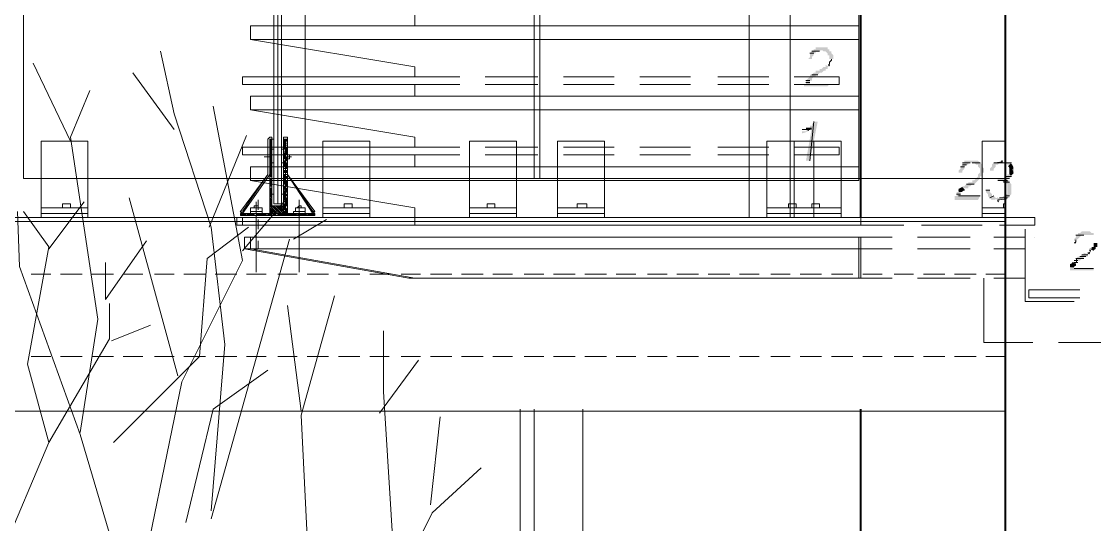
# Model space of a CAD drawing. Header units: millimetres. Extents: x 182 to 575, y -105 to 95.
# Drawn here: x 275.285 to 277.897, y 73.049 to 74.274 of the extents above; entities that cross this region are included whole.
import ezdxf

# ---------------------------------------------------------------- set-up
doc = ezdxf.new("R2010")
doc.units = ezdxf.units.MM
doc.header["$MEASUREMENT"] = 0
doc.layers.add('PDF_Geometry', color=7, linetype='Continuous')
doc.layers.add('PDF_Solid Fills', color=7, linetype='Continuous')

msp = doc.modelspace()

# ---------------------------------------------------------------- hatches: boundary and pattern name
at = {"layer": 'PDF_Solid Fills', "transparency": 33554559}
for points in [[(277.2183, 74.2062), (277.2135, 74.2062), (277.2135, 74.2015), (277.2088, 74.2015), (277.204, 74.1967), (277.204, 74.1872), (277.1993, 74.1824), (277.2088, 74.1824), (277.2088, 74.1872), (277.2135, 74.192), (277.2135, 74.1967), (277.2183, 74.1967), (277.2183, 74.2015), (277.2278, 74.2015), (277.2299, 74.2035), (277.2347, 74.2041), (277.2373, 74.2015), (277.2421, 74.2015), (277.2469, 74.1967), (277.2469, 74.192), (277.2516, 74.192), (277.2516, 74.1824), (277.2612, 74.1824), (277.2612, 74.192), (277.2564, 74.1967), (277.2564, 74.2015), (277.2516, 74.2015), (277.2516, 74.2062), (277.2469, 74.2062), (277.2469, 74.211), (277.2183, 74.211)], [(277.2516, 74.1205), (277.204, 74.1205), (277.204, 74.1301), (277.2088, 74.1301), (277.2088, 74.1348), (277.2135, 74.1396), (277.2183, 74.1396), (277.2183, 74.1443), (277.2231, 74.1443), (277.2278, 74.1491), (277.2326, 74.1491), (277.2373, 74.1539), (277.2421, 74.1539), (277.2421, 74.1586), (277.2469, 74.1586), (277.2469, 74.1634), (277.2516, 74.1634), (277.2421, 74.1681), (277.2421, 74.1634), (277.2373, 74.1634), (277.2326, 74.1586), (277.2278, 74.1586), (277.2278, 74.1539), (277.2183, 74.1539), (277.2183, 74.1491), (277.2135, 74.1491), (277.2088, 74.1443), (277.204, 74.1443), (277.204, 74.1396), (277.1993, 74.1348), (277.1945, 74.1301), (277.1945, 74.1205), (277.1897, 74.1205), (277.1897, 74.1158), (277.2469, 74.1158)], [(277.5754, 73.8681), (277.5897, 73.8681), (277.5897, 73.8729), (277.5945, 73.8729), (277.5993, 73.8777), (277.604, 73.8777), (277.6183, 73.892), (277.6183, 73.8967), (277.6231, 73.8967), (277.6231, 73.9062), (277.6278, 73.9062), (277.6278, 73.9158), (277.6231, 73.9205), (277.6231, 73.9253), (277.6183, 73.9301), (277.6135, 73.9348), (277.5802, 73.9348), (277.5802, 73.9301), (277.5754, 73.9301), (277.5754, 73.9253), (277.5707, 73.9205), (277.5707, 73.9158), (277.5659, 73.911), (277.5659, 73.9062), (277.5754, 73.9062), (277.5754, 73.911), (277.5802, 73.9158), (277.5802, 73.9205), (277.585, 73.9253), (277.5897, 73.9253), (277.5897, 73.9301), (277.604, 73.9301), (277.6088, 73.9253), (277.6135, 73.9253), (277.6135, 73.9205), (277.6183, 73.9158), (277.6183, 73.9062), (277.6135, 73.9015), (277.6135, 73.8967), (277.6088, 73.892), (277.604, 73.8872), (277.5993, 73.8872), (277.5993, 73.8824), (277.5897, 73.8824), (277.5897, 73.8777), (277.585, 73.8777), (277.5802, 73.8729), (277.5754, 73.8729)], [(277.6612, 73.8872), (277.6707, 73.8872), (277.6754, 73.8824), (277.6802, 73.8824), (277.685, 73.8777), (277.685, 73.8539), (277.6802, 73.8539), (277.6802, 73.8491), (277.6754, 73.8491), (277.6707, 73.8443), (277.6564, 73.8443), (277.6516, 73.8491), (277.6469, 73.8491), (277.6469, 73.8539), (277.6421, 73.8586), (277.6421, 73.8634), (277.6326, 73.8634), (277.6326, 73.8586), (277.6373, 73.8539), (277.6373, 73.8491), (277.6421, 73.8443), (277.6469, 73.8396), (277.685, 73.8443), (277.6897, 73.8443), (277.6897, 73.8491), (277.6945, 73.8539), (277.6945, 73.8777), (277.6897, 73.8824), (277.6897, 73.8872), (277.685, 73.8872), (277.685, 73.8912), (277.6897, 73.892), (277.6945, 73.8967), (277.6945, 73.9015), (277.685, 73.9015), (277.685, 73.8967), (277.6802, 73.8967), (277.6754, 73.892), (277.6612, 73.892)], [(277.6897, 73.911), (277.6992, 73.911), (277.6897, 73.9158)], [(277.5564, 73.8491), (277.5564, 73.8396), (277.6135, 73.8396), (277.6183, 73.8491), (277.5707, 73.8491), (277.5707, 73.8586), (277.5612, 73.8586), (277.5612, 73.8491)], [(277.8659, 73.7539), (277.8945, 73.7539), (277.8945, 73.7586), (277.8897, 73.7586), (277.885, 73.7634), (277.8659, 73.7634), (277.8612, 73.7586), (277.8564, 73.7586), (277.8564, 73.7539), (277.8516, 73.7539), (277.8516, 73.7491), (277.8469, 73.7443), (277.8469, 73.7396), (277.8564, 73.7443), (277.8612, 73.7491)], [(277.904, 73.7348), (277.8945, 73.7348), (277.8945, 73.7253), (277.8897, 73.7253), (277.8897, 73.7205), (277.885, 73.7205), (277.8945, 73.7158), (277.8993, 73.7205), (277.8993, 73.7253), (277.904, 73.7253)], [(277.8564, 73.7015), (277.8516, 73.6967), (277.8516, 73.692), (277.8612, 73.692), (277.8659, 73.6967), (277.8707, 73.6967), (277.8707, 73.7015), (277.8802, 73.7015), (277.8802, 73.7062), (277.885, 73.7062), (277.8707, 73.711), (277.8707, 73.7062), (277.8659, 73.7062), (277.8612, 73.7015)], [(277.8516, 73.6872), (277.8421, 73.6872), (277.8421, 73.6824)], [(277.8945, 73.6729), (277.8469, 73.6729), (277.8469, 73.6777), (277.8373, 73.6729), (277.8373, 73.6681), (277.8945, 73.6681)]]:
    msp.add_hatch(color=256, dxfattribs=at).paths.add_polyline_path(points)
h = msp.add_hatch(color=256, dxfattribs=at)
h.paths.add_polyline_path([(277.2131, 74.0253), (277.2088, 74.0253), (277.2088, 74.0205), (277.204, 74.0205), (277.204, 74.0158), (277.2088, 74.0158), (277.1945, 73.9348), (277.204, 73.9348), (277.2231, 74.0301), (277.2135, 74.0301)])
h.paths.add_polyline_path([(277.185, 74.0062), (277.185, 74.0015), (277.1993, 74.0062)])
h = msp.add_hatch(color=256, dxfattribs=at)
h.paths.add_polyline_path([(277.6945, 73.9253), (277.6945, 73.9301), (277.6802, 73.9301), (277.685, 73.9253)])
h.paths.add_polyline_path([(277.6469, 73.9253), (277.6469, 73.9205), (277.6421, 73.9158), (277.6421, 73.911), (277.6516, 73.911), (277.6516, 73.9158), (277.6564, 73.9205), (277.6564, 73.9253), (277.6612, 73.9253), (277.6659, 73.9301), (277.6516, 73.9301)])

# ---------------------------------------------------------------- linework, layer by layer
at = {"layer": 'PDF_Geometry', "lineweight": 40}
for points in [[(277.6802, 66.6586), (277.6802, 83.5396), (277.9326, 83.5396), (277.9326, 66.6586)], [(277.3278, 73.7967), (277.3278, 76.5777)], [(275.8231, 73.8062), (275.8183, 73.811)], [(277.3278, 69.8967), (277.3278, 73.3301)]]:
    msp.add_lwpolyline(points, dxfattribs=at)
at = {"layer": 'PDF_Geometry', "lineweight": 0}
for points in [[(277.0564, 74.9491), (277.1564, 74.9491), (277.1564, 73.7967), (277.0564, 73.7967)], [(275.8421, 74.2634), (277.3231, 74.2634), (277.3231, 74.2301), (275.8421, 74.2301)], [(275.8421, 74.092), (277.3231, 74.092), (277.3231, 74.0586), (275.8421, 74.0586)], [(275.8945, 73.9634), (275.8945, 73.9301)], [(275.8992, 73.9634), (275.8992, 73.9301)], [(275.9231, 73.9634), (275.9231, 73.9301)], [(275.8421, 73.9205), (277.3231, 73.9205), (277.3231, 73.8872), (275.8421, 73.8872)], [(275.8945, 73.8872), (275.8945, 73.8539)], [(275.8992, 73.8872), (275.8992, 73.8539)], [(275.9231, 73.8872), (275.9231, 73.8539)], [(277.1516, 73.8301), (277.1707, 73.8301), (277.1707, 73.8205), (277.1516, 73.8205)], [(275.8278, 73.7205), (275.8278, 73.7491), (277.3278, 73.7491), (277.3278, 73.7205)], [(277.3278, 73.7205), (277.3278, 73.6491), (276.2278, 73.6491), (275.8278, 73.7205)]]:
    msp.add_lwpolyline(points, close=True, dxfattribs=at)
at = {"layer": 'PDF_Geometry', "lineweight": 13}
for points in [[(275.8992, 73.8301), (275.9088, 73.8301), (275.9088, 74.9253), (275.8992, 74.9253)], [(275.8992, 73.8301), (275.9088, 73.8301), (275.9088, 74.9253), (275.8992, 74.9253)], [(275.9183, 73.8301), (275.9088, 73.8301), (275.9088, 74.9253), (275.9183, 74.9253)], [(275.9183, 73.8301), (275.9088, 73.8301), (275.9088, 74.9253), (275.9183, 74.9253)], [(275.2897, 74.8729), (276.5326, 74.8729), (276.5326, 73.892), (275.2897, 73.892)], [(275.9754, 74.8729), (277.3231, 74.8729), (277.3231, 73.892), (275.9754, 73.892)], [(276.5469, 74.8729), (277.6802, 74.8729), (277.6802, 73.892), (276.5469, 73.892)], [(277.2135, 74.0301), (277.204, 73.9348), (277.2135, 74.0301)], [(275.885, 73.9015), (275.885, 73.9872), (275.885, 73.9015), (275.8231, 73.811)], [(275.885, 73.9015), (275.885, 73.9872), (275.885, 73.9015), (275.8231, 73.811)], [(275.8897, 73.9872), (275.8945, 73.9872), (275.8945, 73.8062), (275.9231, 73.8062), (275.9231, 73.9872), (275.9326, 73.9872), (275.9326, 73.8015), (275.8897, 73.8015)], [(275.8897, 73.9872), (275.8945, 73.9872), (275.8945, 73.9729), (275.8945, 73.9872)], [(275.9945, 73.8062), (275.9326, 73.9015), (275.9326, 73.9872), (275.9231, 73.9872), (275.9231, 73.9681), (275.9231, 73.9872), (275.9231, 73.992), (275.9326, 73.992), (275.9326, 73.9872), (275.9326, 73.9015), (275.9993, 73.811)], [(275.9326, 73.9015), (275.9326, 73.9872), (275.9231, 73.9872), (275.9231, 73.9729), (275.9231, 73.9872), (275.9326, 73.9872), (275.9326, 73.9015), (275.9945, 73.811)], [(277.6183, 73.9301), (277.5993, 73.9301), (277.6183, 73.9301)], [(277.6516, 73.9301), (277.6707, 73.9301), (277.6516, 73.9301)], [(277.6707, 73.8872), (277.6897, 73.8824), (277.6707, 73.8872)], [(277.6421, 73.8634), (277.6326, 73.8634), (277.6421, 73.8634)], [(277.6516, 73.8491), (277.6421, 73.8443), (277.6516, 73.8491)], [(275.385, 73.8301), (275.404, 73.8301), (275.404, 73.8205), (275.385, 73.8205)], [(275.8707, 73.8205), (275.8707, 73.811), (275.8421, 73.811), (275.8421, 73.8205)], [(275.9754, 73.8205), (275.9754, 73.811), (275.9516, 73.811), (275.9516, 73.8205)], [(276.0707, 73.8301), (276.0897, 73.8301), (276.0897, 73.8205), (276.0707, 73.8205)], [(276.4373, 73.8301), (276.4183, 73.8301), (276.4183, 73.8205), (276.4373, 73.8205)], [(276.6373, 73.8301), (276.6612, 73.8301), (276.6612, 73.8205), (276.6373, 73.8205)], [(277.2278, 73.8301), (277.2088, 73.8301), (277.2088, 73.8205), (277.2278, 73.8205)], [(275.8707, 73.811), (275.8707, 73.8062), (275.8421, 73.8062), (275.8421, 73.811)], [(275.9754, 73.811), (275.9754, 73.8062), (275.9469, 73.8062), (275.9469, 73.811)], [(277.404, 73.7205), (277.3278, 73.7205), (277.3278, 73.6491), (277.404, 73.6491), (277.3278, 73.6491), (277.3278, 73.7491), (277.404, 73.7491), (277.3231, 73.7491), (277.3231, 73.7205)], [(277.5945, 73.6491), (277.4659, 73.6491)]]:
    msp.add_lwpolyline(points, close=True, dxfattribs=at)
at = {"layer": 'PDF_Geometry', "lineweight": 0}
for points in [[(276.2421, 74.292), (276.2421, 74.2634)], [(276.2421, 74.1396), (276.2421, 74.1634), (275.8421, 74.2301), (275.8421, 74.2634), (277.2231, 74.2634)], [(276.2421, 74.1205), (276.2421, 74.092)], [(276.2421, 73.9681), (276.2421, 73.992), (275.8421, 74.0586), (275.8421, 74.092), (277.2231, 74.092)], [(277.2135, 73.7967), (277.2135, 73.9824), (277.0993, 73.9824), (277.0993, 73.7967)], [(275.9183, 73.9301), (275.9183, 73.9634)], [(275.9231, 73.9301), (275.9231, 73.9634)], [(276.2421, 73.9205), (276.2421, 73.9491)], [(276.2421, 73.7967), (276.2421, 73.8205), (275.8421, 73.8872), (275.8421, 73.9205), (277.2231, 73.9205)], [(275.9183, 73.8539), (275.9183, 73.8872)], [(275.9231, 73.8539), (275.9231, 73.8872)], [(277.2135, 73.8205), (277.0993, 73.8205)], [(275.9993, 73.7967), (275.8183, 73.7967)], [(277.2135, 73.8062), (277.0993, 73.8062)], [(276.4992, 72.4824), (276.4992, 73.3301)], [(276.5326, 72.4824), (276.5326, 73.3301)], [(276.6516, 72.4824), (276.6516, 73.3301)]]:
    msp.add_lwpolyline(points, dxfattribs=at)
at = {"layer": 'PDF_Geometry', "lineweight": 13}
for points in [[(275.6231, 74.2015), (275.6564, 74.0491), (275.7469, 73.7729), (275.7802, 73.4872), (275.7469, 73.0824)], [(277.204, 74.1967), (277.2135, 74.1967), (277.204, 74.1967)], [(277.2135, 74.1967), (277.204, 74.1967), (277.2135, 74.1967)], [(277.2088, 74.2015), (277.2183, 74.2015), (277.2088, 74.2015)], [(277.2278, 74.2015), (277.2135, 74.2015), (277.2278, 74.2015)], [(277.2564, 74.1824), (277.2564, 74.1801), (277.254, 74.1777), (277.2516, 74.1753), (277.2516, 74.1705), (277.2493, 74.1681), (277.2516, 74.1658)], [(275.404, 73.9824), (275.3135, 74.1729)], [(275.6564, 74.011), (275.5564, 74.1491)], [(276.3516, 74.1396), (276.2421, 74.1396)], [(276.5421, 74.1396), (276.4135, 74.1396)], [(276.7278, 74.1396), (276.604, 74.1396)], [(276.9135, 74.1396), (276.7897, 74.1396)], [(277.104, 74.1396), (276.9802, 74.1396)], [(277.1659, 74.1205), (277.2754, 74.1205), (277.2754, 74.1396), (277.1659, 74.1396)], [(277.1945, 74.1301), (277.204, 74.1301), (277.1945, 74.1301)], [(277.2088, 74.1443), (277.2231, 74.1443), (277.2088, 74.1443)], [(277.2231, 74.1443), (277.2088, 74.1443), (277.2231, 74.1443)], [(275.4516, 74.1062), (275.404, 73.992), (275.4707, 73.5491), (275.4278, 73.2729)], [(276.2421, 74.1205), (276.3516, 74.1205)], [(276.4135, 74.1205), (276.5421, 74.1205)], [(276.604, 74.1205), (276.7278, 74.1205)], [(276.7897, 74.1205), (276.9135, 74.1205)], [(276.9802, 74.1205), (277.104, 74.1205)], [(277.204, 74.1253), (277.1945, 74.1253), (277.204, 74.1253)], [(277.2516, 74.1205), (277.204, 74.1205), (277.2516, 74.1205)], [(275.5612, 72.8396), (275.6754, 73.3967), (275.8231, 73.692), (275.7516, 74.0682)], [(275.7421, 73.7729), (275.8326, 73.9967)], [(276.5469, 74.0015), (276.5469, 73.992)], [(277.204, 74.011), (277.185, 74.011), (277.204, 74.011)], [(277.2016, 74.0086), (277.1945, 74.011), (277.1897, 74.011)], [(275.4469, 73.7967), (275.4469, 73.9824), (275.3326, 73.9824), (275.3326, 73.7967)], [(275.8945, 73.992), (275.8897, 73.992)], [(275.8897, 73.9872), (275.8945, 73.9872), (275.8945, 73.9729), (275.8945, 73.9872)], [(275.8897, 73.9872), (275.8897, 73.9872)], [(275.9231, 73.992), (275.9326, 73.992)], [(275.9326, 73.9872), (275.9326, 73.9015), (275.9993, 73.811), (275.9945, 73.811), (275.9326, 73.9015), (275.9326, 73.9872), (275.9231, 73.9872), (275.9231, 73.9729), (275.9231, 73.9872)], [(276.1326, 73.7967), (276.1326, 73.9824), (276.0183, 73.9824), (276.0183, 73.7967)], [(276.3754, 73.7967), (276.3754, 73.9824), (276.4897, 73.9824), (276.4897, 73.7967)], [(276.704, 73.7967), (276.704, 73.9824), (276.5897, 73.9824), (276.5897, 73.7967)], [(277.1659, 73.7967), (277.1659, 73.9824), (277.2802, 73.9824), (277.2802, 73.7967)], [(277.6802, 73.9824), (277.6231, 73.9824), (277.6231, 73.7967), (277.4993, 73.7967)], [(276.3516, 73.9681), (276.2421, 73.9681)], [(276.2421, 73.9491), (276.3516, 73.9491)], [(276.5421, 73.9681), (276.4135, 73.9681)], [(276.4135, 73.9491), (276.5421, 73.9491)], [(276.7278, 73.9681), (276.604, 73.9681)], [(276.604, 73.9491), (276.7278, 73.9491)], [(276.9135, 73.9681), (276.7897, 73.9681)], [(276.7897, 73.9491), (276.9135, 73.9491)], [(277.104, 73.9681), (276.9802, 73.9681)], [(276.9802, 73.9491), (277.104, 73.9491)], [(277.1659, 73.9491), (277.2754, 73.9491), (277.2754, 73.9681), (277.1659, 73.9681)], [(277.5707, 73.9205), (277.5802, 73.9205), (277.5707, 73.9205)], [(277.5802, 73.9205), (277.5707, 73.9205), (277.5802, 73.9205)], [(277.5945, 73.9301), (277.5754, 73.9301), (277.5945, 73.9301)], [(277.5754, 73.9301), (277.5945, 73.9301), (277.5754, 73.9301)], [(277.5754, 73.9253), (277.585, 73.9253), (277.5754, 73.9253)], [(277.585, 73.9253), (277.5754, 73.9253), (277.585, 73.9253)], [(277.6516, 73.9301), (277.6707, 73.9301), (277.6516, 73.9301)], [(277.6897, 73.9301), (277.6516, 73.9301), (277.6897, 73.9301)], [(277.6731, 73.9348), (277.6707, 73.9348), (277.6707, 73.9348), (277.6707, 73.9348), (277.6731, 73.9324), (277.654, 73.9301)], [(277.6802, 73.9301), (277.6945, 73.9301), (277.6802, 73.9301)], [(275.8231, 73.8062), (275.8897, 73.8062), (275.8897, 73.9015)], [(277.6659, 73.892), (277.6659, 73.892), (277.6659, 73.892)], [(277.6897, 73.892), (277.6754, 73.892), (277.6897, 73.892)], [(277.6802, 73.8967), (277.6945, 73.8967), (277.6802, 73.8967)], [(277.585, 73.8777), (277.5993, 73.8777), (277.585, 73.8777)], [(277.5993, 73.8777), (277.585, 73.8777), (277.5993, 73.8777)], [(277.5897, 73.8777), (277.604, 73.8777), (277.5897, 73.8777)], [(277.685, 73.8872), (277.6612, 73.8872), (277.685, 73.8872)], [(277.6897, 73.8824), (277.6754, 73.8824), (277.6897, 73.8824)], [(277.6754, 73.8824), (277.6897, 73.8824), (277.6754, 73.8824)], [(275.6659, 73.411), (275.5469, 73.8443)], [(275.8231, 73.7158), (275.9326, 73.8443)], [(275.8612, 73.8396), (275.8612, 73.8158)], [(275.9612, 73.8396), (275.9612, 73.8158)], [(277.5612, 73.8539), (277.5707, 73.8539), (277.5612, 73.8539)], [(277.5707, 73.8539), (277.5612, 73.8539), (277.5707, 73.8539)], [(277.5802, 73.8634), (277.5659, 73.8634), (277.5802, 73.8634)], [(277.5659, 73.8634), (277.5802, 73.8634), (277.5659, 73.8634)], [(277.6183, 73.8491), (277.5659, 73.8491), (277.6183, 73.8491)], [(277.6612, 73.8443), (277.6612, 73.8443), (277.6612, 73.8443)], [(277.6635, 73.8348), (277.6612, 73.8372), (277.6612, 73.8396), (277.6659, 73.8396), (277.6826, 73.842)], [(277.685, 73.8443), (277.6659, 73.8443), (277.685, 73.8443)], [(277.6802, 73.8491), (277.6897, 73.8491), (277.6802, 73.8491)], [(277.6897, 73.8491), (277.6802, 73.8491), (277.6897, 73.8491)], [(275.4469, 73.8205), (275.3326, 73.8205)], [(275.3516, 73.7205), (275.4373, 73.8348)], [(275.8612, 73.8253), (275.8612, 73.8205), (275.8612, 73.8253), (275.8516, 73.8253), (275.8516, 73.8205), (275.8516, 73.8253)], [(275.8564, 73.6634), (275.8564, 73.8348)], [(275.9564, 73.8205), (275.9612, 73.8253)], [(275.9612, 73.6634), (275.9612, 73.8348)], [(275.9659, 73.8253), (275.9659, 73.8205), (275.9659, 73.8253), (275.9612, 73.8253), (275.9612, 73.8205)], [(276.1326, 73.8205), (276.0183, 73.8205)], [(276.3754, 73.8205), (276.4897, 73.8205)], [(276.704, 73.8205), (276.5897, 73.8205)], [(277.1659, 73.8205), (277.2802, 73.8205)], [(277.6802, 73.8301), (277.6754, 73.8301), (277.6754, 73.8205), (277.6802, 73.8205), (277.6231, 73.8205)], [(277.6802, 73.7967), (272.985, 73.7967)], [(275.2754, 73.811), (275.2802, 73.6777), (275.4278, 73.2681), (275.5564, 72.8348), (275.5231, 72.5634)], [(275.2897, 73.811), (275.3516, 73.7253), (275.2993, 73.4396), (275.3516, 73.2491)], [(275.4469, 73.8062), (275.3326, 73.8062)], [(275.8612, 73.8062), (275.8612, 73.8062)], [(275.8612, 73.792), (275.8612, 73.7681)], [(275.9469, 73.7443), (276.0278, 73.792)], [(275.9612, 73.8062), (275.9612, 73.8062)], [(275.9612, 73.792), (275.9612, 73.7681)], [(276.1326, 73.8062), (276.0183, 73.8062)], [(276.3088, 73.7967), (276.2421, 73.7967), (276.2421, 73.7777), (276.3088, 73.7777)], [(276.4992, 73.7967), (276.3707, 73.7967)], [(276.3754, 73.8062), (276.4897, 73.8062)], [(276.685, 73.7967), (276.5612, 73.7967)], [(276.704, 73.8062), (276.5897, 73.8062)], [(276.8707, 73.7967), (276.7469, 73.7967)], [(277.0612, 73.7967), (276.9326, 73.7967)], [(277.2469, 73.7967), (277.1231, 73.7967)], [(277.1659, 73.8062), (277.2802, 73.8062)], [(277.4326, 73.7967), (277.3088, 73.7967)], [(277.4135, 73.7777), (277.3278, 73.7777), (277.3278, 73.7967), (277.4135, 73.7967)], [(277.4754, 73.7967), (277.604, 73.7967)], [(277.6802, 73.8062), (277.6231, 73.8062)], [(277.6659, 73.7967), (277.7516, 73.7967), (277.7516, 73.7777), (277.6659, 73.7777)], [(277.685, 73.7777), (277.7516, 73.7777), (277.7516, 73.7967), (277.685, 73.7967)], [(275.5088, 73.2491), (275.7183, 73.4586), (275.7373, 73.6967), (275.8373, 73.7729)], [(276.3707, 73.7777), (276.4992, 73.7777)], [(276.5612, 73.7777), (276.685, 73.7777)], [(276.7469, 73.7777), (276.8707, 73.7777)], [(276.9326, 73.7777), (277.0612, 73.7777)], [(277.1231, 73.7777), (277.2469, 73.7777)], [(277.3088, 73.7777), (277.4326, 73.7777)], [(277.604, 73.7777), (277.4754, 73.7777)], [(277.4993, 73.7777), (277.6231, 73.7777)], [(277.8469, 73.592), (277.7278, 73.592), (277.7278, 73.7681)], [(275.5897, 73.7396), (275.4897, 73.5967), (275.4897, 73.6872)], [(275.9373, 73.7443), (275.7469, 73.0634)], [(275.8612, 73.7539), (275.8612, 73.7539)], [(275.8612, 73.7396), (275.8612, 73.7205)], [(275.9612, 73.7539), (275.9612, 73.7539)], [(275.9612, 73.7396), (275.9612, 73.7205)], [(277.404, 73.7491), (277.3231, 73.7491), (277.3231, 73.6491), (277.404, 73.6491)], [(277.4659, 73.7491), (277.5897, 73.7491), (277.4659, 73.7491), (277.5945, 73.7491)], [(277.6516, 73.6491), (277.7278, 73.6491), (277.7278, 73.7491), (277.6516, 73.7491), (277.7278, 73.7491), (277.7278, 73.7205), (277.6516, 73.7205)], [(277.6564, 73.7491), (277.7278, 73.7491), (277.7278, 73.6491), (277.6564, 73.6491), (277.7278, 73.6491), (277.7278, 73.7205), (277.6564, 73.7205)], [(277.7516, 73.7491), (277.7516, 73.7491)], [(277.8516, 73.7348), (277.8469, 73.7348), (277.8516, 73.7348)], [(277.8516, 73.742), (277.8516, 73.7372), (277.8493, 73.7348)], [(277.8659, 73.7539), (277.8516, 73.7539), (277.8659, 73.7539)], [(277.8564, 73.7539), (277.8707, 73.7539), (277.8564, 73.7539)], [(277.8659, 73.7539), (277.8635, 73.7539), (277.8588, 73.7539)], [(277.5945, 73.7205), (277.4659, 73.7205), (277.5897, 73.7205)], [(277.885, 73.7181), (277.8873, 73.7158), (277.885, 73.711), (277.8802, 73.711), (277.885, 73.7086)], [(277.8469, 73.692), (277.8564, 73.692), (277.8469, 73.692)], [(277.8564, 73.6872), (277.8469, 73.6872), (277.8564, 73.6872)], [(277.8516, 73.6967), (277.8707, 73.6967), (277.8516, 73.6967)], [(277.8754, 73.7015), (277.8612, 73.7015), (277.8754, 73.7015)], [(277.8612, 73.7015), (277.8754, 73.7015), (277.8612, 73.7015)], [(277.8659, 73.7062), (277.8802, 73.7062), (277.8659, 73.7062)], [(275.3564, 73.6586), (275.3088, 73.6586)], [(275.4326, 73.6586), (275.3802, 73.6586)], [(275.5088, 73.6586), (275.4564, 73.6586)], [(275.5802, 73.6586), (275.5326, 73.6586)], [(275.6564, 73.6586), (275.6088, 73.6586)], [(275.7326, 73.6586), (275.6802, 73.6586)], [(275.8088, 73.6586), (275.7564, 73.6586)], [(275.8802, 73.6586), (275.8326, 73.6586)], [(275.9564, 73.6586), (275.9088, 73.6586)], [(276.0326, 73.6586), (275.9802, 73.6586)], [(276.1088, 73.6586), (276.0564, 73.6586)], [(276.1802, 73.6586), (276.1326, 73.6586)], [(276.2564, 73.6586), (276.2088, 73.6586)], [(276.3326, 73.6586), (276.2802, 73.6586)], [(276.4088, 73.6586), (276.3564, 73.6586)], [(276.4802, 73.6586), (276.4326, 73.6586)], [(276.5564, 73.6586), (276.5088, 73.6586)], [(276.6326, 73.6586), (276.5802, 73.6586)], [(276.7088, 73.6586), (276.6564, 73.6586)], [(276.7802, 73.6586), (276.7326, 73.6586)], [(276.8564, 73.6586), (276.8088, 73.6586)], [(276.9326, 73.6586), (276.8802, 73.6586)], [(277.0088, 73.6586), (276.9564, 73.6586)], [(277.0802, 73.6586), (277.0326, 73.6586)], [(277.1564, 73.6586), (277.1088, 73.6586)], [(277.2326, 73.6586), (277.1802, 73.6586)], [(277.3088, 73.6586), (277.2564, 73.6586)], [(277.3802, 73.6586), (277.3326, 73.6586)], [(277.4564, 73.6586), (277.4088, 73.6586)], [(277.5326, 73.6586), (277.4802, 73.6586)], [(277.6088, 73.6586), (277.5564, 73.6586)], [(277.6802, 73.6586), (277.6326, 73.6586)], [(277.8945, 73.6729), (277.8469, 73.6729), (277.8945, 73.6729)], [(277.4659, 73.6491), (277.5897, 73.6491)], [(277.6278, 73.6491), (277.6278, 73.492), (277.7469, 73.492)], [(276.0469, 73.6062), (275.9659, 73.3158), (275.985, 72.9205), (276.0945, 72.4586)], [(277.8612, 73.6015), (277.7373, 73.6015), (277.7373, 73.6205), (277.8612, 73.6205)], [(275.4993, 73.5872), (275.4993, 73.5015), (275.3516, 73.2491), (275.2373, 72.9777), (275.2802, 72.792)], [(275.9659, 73.3253), (275.9326, 73.5824)], [(275.504, 73.4967), (275.5993, 73.5348)], [(276.1659, 73.5205), (276.1659, 73.3729), (276.1945, 72.9158)], [(277.8088, 73.492), (277.9278, 73.492), (277.9278, 73.3158), (278.0469, 73.3158)], [(275.3564, 73.4586), (275.3088, 73.4586)], [(275.4326, 73.4586), (275.3802, 73.4586)], [(275.5088, 73.4586), (275.4564, 73.4586)], [(275.5802, 73.4586), (275.5326, 73.4586)], [(275.6564, 73.4586), (275.6088, 73.4586)], [(275.7326, 73.4586), (275.6802, 73.4586)], [(275.8088, 73.4586), (275.7564, 73.4586)], [(275.8802, 73.4586), (275.8326, 73.4586)], [(275.9564, 73.4586), (275.9088, 73.4586)], [(276.0326, 73.4586), (275.9802, 73.4586)], [(276.1088, 73.4586), (276.0564, 73.4586)], [(276.1802, 73.4586), (276.1326, 73.4586)], [(276.2516, 73.4491), (276.1564, 73.3205)], [(276.2564, 73.4586), (276.2088, 73.4586)], [(276.3326, 73.4586), (276.2802, 73.4586)], [(276.4088, 73.4586), (276.3564, 73.4586)], [(276.4802, 73.4586), (276.4326, 73.4586)], [(276.5564, 73.4586), (276.5088, 73.4586)], [(276.6326, 73.4586), (276.5802, 73.4586)], [(276.7088, 73.4586), (276.6564, 73.4586)], [(276.7802, 73.4586), (276.7326, 73.4586)], [(276.8564, 73.4586), (276.8088, 73.4586)], [(276.9326, 73.4586), (276.8802, 73.4586)], [(277.0088, 73.4586), (276.9564, 73.4586)], [(277.0802, 73.4586), (277.0326, 73.4586)], [(277.1564, 73.4586), (277.1088, 73.4586)], [(277.2326, 73.4586), (277.1802, 73.4586)], [(277.3088, 73.4586), (277.2564, 73.4586)], [(277.3802, 73.4586), (277.3326, 73.4586)], [(277.4564, 73.4586), (277.4088, 73.4586)], [(277.5326, 73.4586), (277.4802, 73.4586)], [(277.6088, 73.4586), (277.5564, 73.4586)], [(277.6802, 73.4586), (277.6326, 73.4586)], [(275.685, 73.0539), (275.7516, 73.3301), (275.885, 73.4253)], [(276.304, 73.311), (276.2802, 73.0967)], [(276.0992, 72.4777), (276.1993, 72.9062), (276.285, 73.0777), (276.404, 73.1872)]]:
    msp.add_lwpolyline(points, dxfattribs=at)
at = {"layer": 'PDF_Geometry', "lineweight": 20}
for points in [[(276.2421, 74.1396), (275.8231, 74.1396), (275.8231, 74.1205), (276.2421, 74.1205)], [(275.885, 73.9872), (275.885, 73.9015), (275.8183, 73.811), (275.8231, 73.8062), (275.8897, 73.9015), (275.8897, 73.9872), (275.8945, 73.9872), (275.8945, 73.9681), (275.8992, 73.9681), (275.8992, 73.9872)], [(275.8945, 73.992), (275.8897, 73.992)], [(275.8897, 73.9872), (275.8897, 73.9872)], [(275.8945, 73.9872), (275.8945, 73.9872)], [(275.9231, 73.992), (275.9326, 73.992)], [(275.9326, 73.9872), (275.9326, 73.9015), (275.9993, 73.811), (275.9945, 73.8062), (275.9326, 73.9015), (275.9945, 73.8062), (275.9326, 73.8062), (275.9326, 73.9015), (275.9326, 73.9872), (275.9231, 73.9872), (275.9231, 73.9681), (275.9231, 73.9872)], [(276.2421, 73.9681), (275.8231, 73.9681), (275.8231, 73.9491), (276.2421, 73.9491)], [(275.8945, 73.9443), (275.8754, 73.9443)], [(275.9231, 73.9443), (275.9421, 73.9443)], [(275.9326, 73.9443), (275.9326, 73.9491), (275.9326, 73.9443)], [(275.9326, 73.9443), (275.9326, 73.9396), (275.9326, 73.9443)], [(275.9183, 73.8062), (275.8992, 73.8253), (275.9183, 73.8062), (275.8945, 73.8253), (275.9135, 73.8062), (275.8945, 73.8253), (275.9135, 73.8062)], [(275.9088, 73.8062), (275.8945, 73.8205), (275.9088, 73.8062)], [(275.8945, 73.8205), (275.904, 73.8062), (275.8945, 73.8158), (275.904, 73.8062)], [(275.9231, 73.811), (275.904, 73.8253), (275.9231, 73.8062), (275.904, 73.8253)], [(275.9231, 73.8205), (275.9135, 73.8253), (275.9231, 73.8158), (275.9088, 73.8253), (275.9231, 73.811), (275.9088, 73.8253)], [(275.9231, 73.8253), (275.9183, 73.8253), (275.9231, 73.8205), (275.9183, 73.8253)], [(277.6802, 73.7872), (272.985, 73.7872)], [(275.8992, 73.8062), (275.8945, 73.811), (275.8992, 73.8062), (275.8945, 73.811)], [(275.8945, 73.8062), (275.8945, 73.8062)], [(277.6802, 73.3253), (272.985, 73.3253)]]:
    msp.add_lwpolyline(points, dxfattribs=at)
at = {"layer": 'PDF_Geometry', "lineweight": 13}
for points in [[(277.2016, 74.0158, 0.0143, 0.0143, 0), (277.2016, 74.011, 0, 0, 0), (277.1969, 74.011, 0, 0, 0)], [(277.854, 73.692, 0.00952, 0.00952, 0), (277.8516, 73.692, 0, 0, 0), (277.8516, 73.6872, 0, 0, 0), (277.8469, 73.6872, 0, 0, 0)]]:
    msp.add_lwpolyline(points, format="xyseb", dxfattribs=at)
at = {"layer": 'PDF_Geometry', "lineweight": 20}
for points in [[(275.8231, 73.8062), (275.8897, 73.9015), (275.8897, 73.9872), (275.8945, 73.9872), (275.8945, 73.9681), (275.8992, 73.9681), (275.8992, 73.9872), (275.8945, 73.9872), (275.8945, 73.992), (275.8897, 73.992), (275.885, 73.9872), (275.885, 73.9015), (275.8183, 73.811)], [(275.885, 73.9443), (275.885, 73.9491), (275.885, 73.9443), (275.885, 73.9491), (275.885, 73.9443), (275.885, 73.9396), (275.885, 73.9443), (275.885, 73.9396)], [(275.8992, 73.9634), (275.8945, 73.9634), (275.8945, 73.9301), (275.8992, 73.9301)], [(275.9231, 73.9634), (275.9183, 73.9634), (275.9183, 73.9301), (275.9231, 73.9301)], [(275.9373, 73.9443), (275.9373, 73.9491), (275.9326, 73.9491), (275.9326, 73.9443)], [(275.9373, 73.9443), (275.9373, 73.9396), (275.9326, 73.9396), (275.9326, 73.9443)], [(275.8897, 73.9015), (275.8897, 73.8062), (275.8231, 73.8062)], [(275.8992, 73.8872), (275.8945, 73.8872), (275.8945, 73.8539), (275.8992, 73.8539)], [(275.9231, 73.8872), (275.9183, 73.8872), (275.9183, 73.8539), (275.9231, 73.8539)], [(275.9231, 73.8253), (275.8945, 73.8253), (275.8945, 73.8062), (275.9231, 73.8062)], [(275.8088, 73.7777), (277.3278, 73.7777), (277.3278, 73.7967), (275.8088, 73.7967)], [(275.9993, 73.8062), (275.9993, 73.8015), (275.8183, 73.8015), (275.8183, 73.8062)], [(275.8231, 73.7777), (276.2421, 73.7777), (276.2421, 73.7967), (275.8231, 73.7967)], [(275.8421, 73.7205), (275.8421, 73.7491), (277.3231, 73.7491), (277.3231, 73.7205)], [(277.3231, 73.7205), (277.3231, 73.6491), (276.2421, 73.6491), (275.8421, 73.7205)]]:
    msp.add_lwpolyline(points, close=True, dxfattribs=at)
at = {"layer": 'PDF_Geometry', "color": 8, "lineweight": 13, "true_color": 0x808080}
for points in [[(275.8897, 73.9872), (275.8945, 73.9824), (275.8945, 73.9872)], [(275.8897, 73.9681), (275.8945, 73.9634), (275.8945, 73.9681), (275.8897, 73.9729)], [(275.9326, 73.9777), (275.9278, 73.9777), (275.9278, 73.9824), (275.9231, 73.9824), (275.9278, 73.9777)], [(275.9231, 73.9777), (275.9278, 73.9777), (275.9278, 73.9729), (275.9326, 73.9729), (275.9278, 73.9729)], [(275.8897, 73.9586), (275.8897, 73.9539), (275.8945, 73.9539)], [(275.8897, 73.9539), (275.8897, 73.9491), (275.8945, 73.9491)], [(275.9231, 73.9586), (275.9278, 73.9586), (275.9278, 73.9539), (275.9326, 73.9539), (275.9278, 73.9586)], [(275.9231, 73.9539), (275.9278, 73.9539), (275.9278, 73.9491), (275.9326, 73.9491), (275.9278, 73.9539)], [(275.8897, 73.9253), (275.8945, 73.9253), (275.8897, 73.9301)], [(275.9231, 73.9253), (275.9278, 73.9205), (275.9278, 73.9253)], [(275.9231, 73.9205), (275.9278, 73.9205), (275.9278, 73.9158), (275.9326, 73.9158), (275.9278, 73.9205)], [(275.8897, 73.892), (275.8897, 73.8872), (275.8945, 73.8872)], [(275.9231, 73.892), (275.9278, 73.8872), (275.9326, 73.8872), (275.9278, 73.8872), (275.9278, 73.892)], [(275.9278, 73.911), (275.9278, 73.9062), (275.9326, 73.9062)], [(275.9278, 73.8872), (275.9278, 73.8824), (275.9326, 73.8824)], [(275.9231, 73.8586), (275.9278, 73.8539), (275.9326, 73.8539), (275.9278, 73.8539), (275.9278, 73.8586)], [(275.8897, 73.8348), (275.8897, 73.8301), (275.8945, 73.8301)], [(275.8897, 73.8301), (275.8897, 73.8253), (275.8945, 73.8253)], [(275.9231, 73.8348), (275.9278, 73.8348), (275.9278, 73.8301), (275.9326, 73.8301), (275.9278, 73.8348)], [(275.9231, 73.8301), (275.9278, 73.8301), (275.9278, 73.8253), (275.9326, 73.8253), (275.9278, 73.8301)], [(275.8326, 73.8062), (275.8373, 73.8015), (275.8373, 73.8062)], [(275.8421, 73.8062), (275.8469, 73.8015), (275.8421, 73.8015)], [(275.8469, 73.8062), (275.8516, 73.8015), (275.8516, 73.8062)], [(275.8564, 73.8062), (275.8612, 73.8015), (275.8612, 73.8062)], [(275.8659, 73.8062), (275.8707, 73.8015), (275.8707, 73.8062)], [(275.8897, 73.8062), (275.8945, 73.8015), (275.8945, 73.8062)], [(275.8992, 73.8062), (275.8992, 73.8015), (275.8992, 73.8062), (275.8945, 73.8062)], [(275.8992, 73.8062), (275.904, 73.8015), (275.904, 73.8062)], [(275.8992, 73.8062), (275.904, 73.8015), (275.904, 73.8062)], [(275.904, 73.8062), (275.9088, 73.8062)], [(275.904, 73.8015), (275.9088, 73.8015)], [(275.9088, 73.8062), (275.9135, 73.8062), (275.9135, 73.8015)], [(275.9183, 73.8062), (275.9231, 73.8062), (275.9231, 73.8015)], [(275.9326, 73.8062), (275.9373, 73.8015), (275.9373, 73.8062)], [(275.9373, 73.8062), (275.9421, 73.8015), (275.9421, 73.8062)], [(275.9564, 73.8062), (275.9612, 73.8015), (275.9612, 73.8062)], [(275.9659, 73.8062), (275.9707, 73.8015), (275.9659, 73.8015)], [(275.9707, 73.8062), (275.9754, 73.8015), (275.9754, 73.8062)], [(275.9802, 73.8062), (275.985, 73.8015), (275.985, 73.8062)], [(275.9897, 73.8062), (275.9945, 73.8015), (275.9945, 73.8062)]]:
    msp.add_lwpolyline(points, close=True, dxfattribs=at)
for points in [[(275.8897, 73.9872), (275.8897, 73.9872)], [(275.8945, 73.9729), (275.8897, 73.9729), (275.8897, 73.9777), (275.8945, 73.9729), (275.8945, 73.9777), (275.8897, 73.9777), (275.8897, 73.9824), (275.8945, 73.9777), (275.8945, 73.9824), (275.8897, 73.9824), (275.8897, 73.9872)], [(275.8897, 73.9824), (275.8897, 73.9824)], [(275.8897, 73.9777), (275.8897, 73.9777)], [(275.8897, 73.9729), (275.8897, 73.9729)], [(275.8945, 73.9872), (275.8945, 73.9872)], [(275.9326, 73.9824), (275.9278, 73.9824), (275.9278, 73.9872), (275.9326, 73.9824), (275.9278, 73.9824), (275.9231, 73.9872)], [(275.9231, 73.9872), (275.9231, 73.9872)], [(275.9231, 73.9729), (275.9231, 73.9681), (275.9278, 73.9681), (275.9278, 73.9634), (275.9326, 73.9634), (275.9278, 73.9681), (275.9278, 73.9729), (275.9231, 73.9729), (275.9278, 73.9681), (275.9326, 73.9681)], [(275.9278, 73.9777), (275.9278, 73.9777)], [(275.9326, 73.9872), (275.9326, 73.9872)], [(275.9326, 73.9777), (275.9326, 73.9777)], [(275.8897, 73.9681), (275.8897, 73.9681)], [(275.8945, 73.9634), (275.8897, 73.9634), (275.8945, 73.9586), (275.8897, 73.9634), (275.8897, 73.9681)], [(275.8897, 73.9681), (275.8897, 73.9681)], [(275.8897, 73.9634), (275.8897, 73.9634)], [(275.8945, 73.9586), (275.8897, 73.9586), (275.8897, 73.9634)], [(275.8897, 73.9586), (275.8897, 73.9586)], [(275.8897, 73.9539), (275.8897, 73.9539)], [(275.8945, 73.9396), (275.8897, 73.9396), (275.8897, 73.9443), (275.8945, 73.9396), (275.8945, 73.9443), (275.8897, 73.9491), (275.8897, 73.9443), (275.8897, 73.9491)], [(275.8945, 73.9681), (275.8945, 73.9681)], [(275.8945, 73.9586), (275.8945, 73.9586)], [(275.8945, 73.9539), (275.8945, 73.9539)], [(275.8945, 73.9539), (275.8945, 73.9539)], [(275.8945, 73.9491), (275.8945, 73.9491)], [(275.8945, 73.9443), (275.8945, 73.9443)], [(275.8945, 73.9443), (275.8945, 73.9443)], [(275.9231, 73.9634), (275.9278, 73.9634), (275.9326, 73.9586), (275.9278, 73.9586), (275.9278, 73.9634), (275.9231, 73.9681)], [(275.9231, 73.9634), (275.9231, 73.9634)], [(275.9231, 73.9586), (275.9231, 73.9586)], [(275.9231, 73.9539), (275.9231, 73.9539)], [(275.9278, 73.9443), (275.9278, 73.9491), (275.9231, 73.9539)], [(275.9326, 73.9491), (275.9278, 73.9491), (275.9231, 73.9491), (275.9278, 73.9443), (275.9326, 73.9396), (275.9278, 73.9396), (275.9231, 73.9443), (275.9278, 73.9443), (275.9278, 73.9396), (275.9326, 73.9396)], [(275.9231, 73.9443), (275.9231, 73.9443)], [(275.9278, 73.9539), (275.9278, 73.9539)], [(275.9278, 73.9443), (275.9278, 73.9443)], [(275.9278, 73.9443), (275.9278, 73.9443)], [(275.9326, 73.9681), (275.9326, 73.9681)], [(275.9326, 73.9681), (275.9326, 73.9681)], [(275.9326, 73.9443), (275.9326, 73.9443)], [(275.9326, 73.9443), (275.9326, 73.9443)], [(275.8945, 73.9348), (275.8897, 73.9396), (275.8897, 73.9348), (275.8945, 73.9348), (275.8945, 73.9301), (275.8897, 73.9348), (275.8897, 73.9301), (275.8945, 73.9301)], [(275.8897, 73.9396), (275.8897, 73.9396)], [(275.8897, 73.9348), (275.8897, 73.9348)], [(275.8897, 73.9301), (275.8897, 73.9301)], [(275.8945, 73.9205), (275.8945, 73.9158), (275.8897, 73.9205), (275.8945, 73.9205), (275.8897, 73.9253), (275.8897, 73.9301)], [(275.8897, 73.9253), (275.8897, 73.9253)], [(275.8945, 73.9158), (275.8897, 73.9158), (275.8897, 73.9205), (275.8897, 73.9253)], [(275.8897, 73.9205), (275.8897, 73.9205)], [(275.8945, 73.9348), (275.8945, 73.9348)], [(275.8945, 73.9253), (275.8945, 73.9253)], [(275.9278, 73.9396), (275.9278, 73.9348), (275.9326, 73.9348), (275.9278, 73.9396), (275.9231, 73.9396), (275.9231, 73.9348), (275.9278, 73.9301), (275.9326, 73.9301), (275.9278, 73.9301), (275.9278, 73.9348), (275.9231, 73.9348)], [(275.9231, 73.9396), (275.9231, 73.9396)], [(275.9278, 73.9301), (275.9278, 73.9253), (275.9326, 73.9253), (275.9278, 73.9301), (275.9231, 73.9301), (275.9278, 73.9253), (275.9326, 73.9205)], [(275.9231, 73.9301), (275.9231, 73.9301)], [(275.9231, 73.9253), (275.9231, 73.9253)], [(275.9231, 73.9205), (275.9231, 73.9205)], [(275.9278, 73.9348), (275.9278, 73.9348)], [(275.9278, 73.9348), (275.9278, 73.9348)], [(275.9326, 73.9348), (275.9326, 73.9348)], [(275.9326, 73.9301), (275.9326, 73.9301)], [(275.9326, 73.9205), (275.9326, 73.9205)], [(275.9326, 73.9205), (275.9326, 73.9205)], [(275.8897, 73.9158), (275.8897, 73.911), (275.8945, 73.911), (275.8897, 73.9158), (275.8897, 73.911), (275.8945, 73.9062), (275.8897, 73.9062), (275.8897, 73.911)], [(275.8945, 73.9015), (275.8897, 73.9062), (275.8897, 73.9015), (275.8897, 73.8967), (275.8945, 73.8967), (275.8945, 73.892), (275.8897, 73.892), (275.8897, 73.8967)], [(275.8897, 73.9015), (275.8945, 73.8967), (275.8945, 73.9015), (275.8897, 73.9015), (275.8897, 73.9062)], [(275.8897, 73.9015), (275.8897, 73.9015)], [(275.8897, 73.8967), (275.8897, 73.8967)], [(275.8897, 73.8967), (275.8897, 73.8967)], [(275.8897, 73.892), (275.8897, 73.892)], [(275.8945, 73.9158), (275.8945, 73.9158)], [(275.8945, 73.911), (275.8945, 73.911)], [(275.8945, 73.911), (275.8945, 73.911)], [(275.8945, 73.9062), (275.8945, 73.9062)], [(275.8945, 73.9015), (275.8945, 73.9015)], [(275.8945, 73.892), (275.8945, 73.892)], [(275.9326, 73.9158), (275.9278, 73.9158), (275.9231, 73.9158), (275.9278, 73.9158), (275.9278, 73.911), (275.9326, 73.911)], [(275.9231, 73.9158), (275.9231, 73.9158)], [(275.9231, 73.911), (275.9231, 73.911)], [(275.9278, 73.911), (275.9231, 73.911), (275.9278, 73.9062), (275.9278, 73.9015), (275.9326, 73.9015), (275.9278, 73.9015), (275.9278, 73.9062)], [(275.9326, 73.9062), (275.9278, 73.9062), (275.9231, 73.9062)], [(275.9231, 73.9062), (275.9231, 73.9062)], [(275.9326, 73.8967), (275.9278, 73.8967), (275.9278, 73.9015), (275.9231, 73.9015), (275.9278, 73.9015)], [(275.9278, 73.892), (275.9231, 73.8967), (275.9278, 73.8967), (275.9326, 73.892), (275.9278, 73.892), (275.9278, 73.8967), (275.9231, 73.9015)], [(275.9231, 73.8967), (275.9231, 73.8967)], [(275.9278, 73.8777), (275.9231, 73.8777), (275.9278, 73.8777), (275.9278, 73.8729), (275.9326, 73.8729), (275.9278, 73.8777), (275.9278, 73.8824), (275.9231, 73.8824), (275.9278, 73.8777), (275.9326, 73.8777), (275.9278, 73.8824), (275.9231, 73.8872), (275.9231, 73.892)], [(275.9326, 73.911), (275.9326, 73.911)], [(275.9326, 73.9015), (275.9326, 73.9015)], [(275.9326, 73.8967), (275.9326, 73.8967)], [(275.9326, 73.892), (275.9326, 73.892)], [(275.8945, 73.8777), (275.8897, 73.8777), (275.8945, 73.8777), (275.8897, 73.8824), (275.8897, 73.8872), (275.8945, 73.8824), (275.8945, 73.8872)], [(275.8897, 73.8872), (275.8897, 73.8872)], [(275.8897, 73.8872), (275.8897, 73.8872)], [(275.8945, 73.8824), (275.8897, 73.8824), (275.8897, 73.8777), (275.8945, 73.8729), (275.8897, 73.8729), (275.8897, 73.8777)], [(275.8897, 73.8824), (275.8897, 73.8824)], [(275.8897, 73.8729), (275.8897, 73.8729)], [(275.8897, 73.8539), (275.8945, 73.8491), (275.8945, 73.8539), (275.8897, 73.8539), (275.8897, 73.8586), (275.8945, 73.8539), (275.8945, 73.8586), (275.8897, 73.8586), (275.8897, 73.8634), (275.8897, 73.8681), (275.8897, 73.8634), (275.8945, 73.8634), (275.8897, 73.8681), (275.8897, 73.8729), (275.8897, 73.8681), (275.8945, 73.8681)], [(275.8945, 73.8777), (275.8945, 73.8777)], [(275.8945, 73.8729), (275.8945, 73.8729)], [(275.8945, 73.8681), (275.8945, 73.8681)], [(275.8945, 73.8681), (275.8945, 73.8681)], [(275.8945, 73.8681), (275.8945, 73.8681)], [(275.9231, 73.8872), (275.9231, 73.8872)], [(275.9231, 73.8824), (275.9231, 73.8824)], [(275.9231, 73.8777), (275.9231, 73.8777)], [(275.9278, 73.8681), (275.9231, 73.8681), (275.9278, 73.8681), (275.9278, 73.8634), (275.9326, 73.8634), (275.9278, 73.8681), (275.9278, 73.8729), (275.9231, 73.8729), (275.9278, 73.8681), (275.9326, 73.8681)], [(275.9231, 73.8729), (275.9231, 73.8729)], [(275.9231, 73.8634), (275.9278, 73.8586), (275.9326, 73.8586), (275.9278, 73.8634), (275.9231, 73.8681)], [(275.9278, 73.8729), (275.9278, 73.8729)], [(275.9278, 73.8729), (275.9278, 73.8729)], [(275.9326, 73.8872), (275.9326, 73.8872)], [(275.9326, 73.8777), (275.9326, 73.8777)], [(275.9326, 73.8729), (275.9326, 73.8729)], [(275.9326, 73.8681), (275.9326, 73.8681)], [(275.8897, 73.8634), (275.8945, 73.8586), (275.8945, 73.8634)], [(275.8897, 73.8586), (275.8897, 73.8586)], [(275.8897, 73.8539), (275.8897, 73.8539)], [(275.8897, 73.8539), (275.8897, 73.8539)], [(275.8945, 73.8491), (275.8897, 73.8491), (275.8945, 73.8443), (275.8945, 73.8396), (275.8897, 73.8396), (275.8897, 73.8348), (275.8945, 73.8348)], [(275.8945, 73.8396), (275.8897, 73.8443), (275.8897, 73.8491)], [(275.8897, 73.8491), (275.8897, 73.8491)], [(275.8897, 73.8443), (275.8897, 73.8443)], [(275.8897, 73.8443), (275.8897, 73.8443)], [(275.8897, 73.8396), (275.8945, 73.8348), (275.8897, 73.8396), (275.8897, 73.8443)], [(275.8897, 73.8396), (275.8897, 73.8396)], [(275.8945, 73.8634), (275.8945, 73.8634)], [(275.8945, 73.8443), (275.8945, 73.8443)], [(275.9231, 73.8634), (275.9231, 73.8634)], [(275.9231, 73.8634), (275.9231, 73.8634)], [(275.9278, 73.8491), (275.9231, 73.8539), (275.9278, 73.8539), (275.9278, 73.8491), (275.9326, 73.8491), (275.9278, 73.8539)], [(275.9231, 73.8539), (275.9231, 73.8539)], [(275.9231, 73.8491), (275.9231, 73.8443), (275.9278, 73.8443), (275.9278, 73.8396), (275.9326, 73.8396), (275.9278, 73.8443), (275.9278, 73.8491), (275.9231, 73.8491), (275.9278, 73.8443), (275.9326, 73.8443)], [(275.9231, 73.8396), (275.9278, 73.8396), (275.9326, 73.8348), (275.9278, 73.8348), (275.9278, 73.8396), (275.9231, 73.8443)], [(275.9231, 73.8396), (275.9231, 73.8396)], [(275.9231, 73.8396), (275.9231, 73.8396)], [(275.9278, 73.8634), (275.9278, 73.8634)], [(275.9278, 73.8634), (275.9278, 73.8634)], [(275.9326, 73.8586), (275.9278, 73.8586), (275.9278, 73.8634)], [(275.9326, 73.8634), (275.9326, 73.8634)], [(275.9326, 73.8539), (275.9326, 73.8539)], [(275.9326, 73.8443), (275.9326, 73.8443)], [(275.9326, 73.8443), (275.9326, 73.8443)], [(275.9326, 73.8396), (275.9326, 73.8396)], [(275.8897, 73.8348), (275.8897, 73.8348)], [(275.8897, 73.8301), (275.8897, 73.8301)], [(275.8945, 73.8158), (275.8897, 73.8158), (275.8897, 73.8205), (275.8945, 73.8158), (275.8945, 73.8205), (275.8897, 73.8253), (275.8897, 73.8205), (275.8897, 73.8253)], [(275.8945, 73.811), (275.8897, 73.8158), (275.8897, 73.811), (275.8945, 73.811), (275.8945, 73.8062), (275.8992, 73.8062), (275.8992, 73.8015), (275.8992, 73.8062), (275.8945, 73.8062), (275.8897, 73.811)], [(275.8897, 73.8158), (275.8897, 73.8158)], [(275.8945, 73.8348), (275.8945, 73.8348)], [(275.8945, 73.8301), (275.8945, 73.8301)], [(275.8945, 73.8301), (275.8945, 73.8301)], [(275.8945, 73.8253), (275.8945, 73.8253)], [(275.8945, 73.8205), (275.8945, 73.8205)], [(275.8945, 73.8205), (275.8945, 73.8205)], [(275.9326, 73.8253), (275.9278, 73.8253), (275.9231, 73.8253), (275.9278, 73.8205), (275.9326, 73.8158), (275.9278, 73.8158), (275.9278, 73.811), (275.9326, 73.811), (275.9278, 73.8158), (275.9231, 73.8158), (275.9231, 73.811), (275.9278, 73.8062), (275.9278, 73.8015), (275.9278, 73.8062), (275.9326, 73.8062), (275.9326, 73.8015), (275.9278, 73.8062), (275.9231, 73.8062), (275.9278, 73.8015), (275.9231, 73.8015), (275.9231, 73.8062), (275.9183, 73.8062), (275.9231, 73.8015), (275.9183, 73.8015), (275.9183, 73.8062), (275.9135, 73.8062), (275.9183, 73.8015), (275.9135, 73.8015), (275.9088, 73.8015), (275.9088, 73.8062), (275.904, 73.8062), (275.9088, 73.8062), (275.9088, 73.8015), (275.9135, 73.8015), (275.9135, 73.8062), (275.9088, 73.8062), (275.9135, 73.8015), (275.9183, 73.8015), (275.9135, 73.8062), (275.9183, 73.8062), (275.9183, 73.8015), (275.9231, 73.8015), (275.9278, 73.8015), (275.9231, 73.8062), (275.9278, 73.8062), (275.9326, 73.8015)], [(275.9231, 73.8348), (275.9231, 73.8348)], [(275.9231, 73.8301), (275.9231, 73.8301)], [(275.9278, 73.8205), (275.9278, 73.8253), (275.9231, 73.8301)], [(275.9231, 73.8205), (275.9231, 73.8205)], [(275.9326, 73.8158), (275.9278, 73.8158), (275.9278, 73.8205), (275.9231, 73.8205), (275.9278, 73.8158)], [(275.9231, 73.8158), (275.9231, 73.8158)], [(275.9278, 73.8301), (275.9278, 73.8301)], [(275.9278, 73.8205), (275.9278, 73.8205)], [(275.9278, 73.8205), (275.9278, 73.8205)], [(275.9326, 73.8301), (275.9326, 73.8301)], [(275.9326, 73.8205), (275.9326, 73.8205)], [(275.9326, 73.8205), (275.9326, 73.8205)], [(275.8326, 73.8062), (275.8278, 73.8062), (275.8326, 73.8015), (275.8278, 73.8015), (275.8278, 73.8062), (275.8231, 73.8062), (275.8278, 73.8015), (275.8231, 73.8015), (275.8231, 73.8062), (275.8183, 73.8062), (275.8231, 73.8015)], [(275.8183, 73.8015), (275.8183, 73.8015)], [(275.8278, 73.8062), (275.8278, 73.8062)], [(275.8326, 73.8062), (275.8326, 73.8062)], [(275.8373, 73.8015), (275.8326, 73.8015)], [(275.8326, 73.8015), (275.8326, 73.8015)], [(275.8516, 73.8015), (275.8469, 73.8062), (275.8421, 73.8062), (275.8373, 73.8062), (275.8421, 73.8015)], [(275.8373, 73.8062), (275.8373, 73.8062)], [(275.8421, 73.8015), (275.8421, 73.8015)], [(275.8469, 73.8015), (275.8469, 73.8062)], [(275.8564, 73.8015), (275.8564, 73.8062), (275.8516, 73.8062)], [(275.8564, 73.8062), (275.8564, 73.8062)], [(275.8564, 73.8015), (275.8564, 73.8015)], [(275.8707, 73.8015), (275.8659, 73.8015), (275.8659, 73.8062), (275.8612, 73.8062)], [(275.8659, 73.8062), (275.8612, 73.8062), (275.8659, 73.8015)], [(275.8612, 73.8015), (275.8612, 73.8015)], [(275.8659, 73.8015), (275.8659, 73.8015)], [(275.8754, 73.8015), (275.8707, 73.8062), (275.8754, 73.8062), (275.8802, 73.8062), (275.8802, 73.8015), (275.8754, 73.8062), (275.8754, 73.8015), (275.8802, 73.8015), (275.885, 73.8015), (275.885, 73.8062), (275.8897, 73.8015), (275.8897, 73.8062)], [(275.8707, 73.8062), (275.8707, 73.8062)], [(275.8707, 73.8062), (275.8707, 73.8062)], [(275.8897, 73.8015), (275.8897, 73.8062), (275.8897, 73.8015), (275.8945, 73.8015), (275.8897, 73.8062), (275.8945, 73.8062), (275.8945, 73.8015), (275.8897, 73.8015), (275.8897, 73.8062), (275.885, 73.8062), (275.8802, 73.8062)], [(275.8802, 73.8062), (275.8802, 73.8062)], [(275.8802, 73.8062), (275.8802, 73.8062)], [(275.885, 73.8015), (275.885, 73.8015)], [(275.8897, 73.811), (275.8897, 73.811)], [(275.8897, 73.811), (275.8897, 73.811)], [(275.8945, 73.811), (275.8945, 73.811)], [(275.8945, 73.8062), (275.8945, 73.8062)], [(275.8992, 73.8015), (275.8992, 73.8015)], [(275.8992, 73.8015), (275.8992, 73.8015)], [(275.8992, 73.8015), (275.8992, 73.8015)], [(275.904, 73.8062), (275.904, 73.8062)], [(275.904, 73.8062), (275.904, 73.8062)], [(275.904, 73.8015), (275.904, 73.8015)], [(275.904, 73.8015), (275.904, 73.8015)], [(275.9088, 73.8062), (275.9088, 73.8062)], [(275.9088, 73.8015), (275.9088, 73.8015)], [(275.9088, 73.8015), (275.9088, 73.8015)], [(275.9135, 73.8062), (275.9135, 73.8062)], [(275.9135, 73.8062), (275.9135, 73.8062)], [(275.9183, 73.8062), (275.9183, 73.8062)], [(275.9231, 73.811), (275.9278, 73.811), (275.9278, 73.8062), (275.9326, 73.8062), (275.9278, 73.811)], [(275.9231, 73.8062), (275.9231, 73.8062)], [(275.9231, 73.8062), (275.9231, 73.8062)], [(275.9278, 73.811), (275.9278, 73.811)], [(275.9278, 73.8062), (275.9278, 73.8062)], [(275.9326, 73.811), (275.9326, 73.811)], [(275.9326, 73.8062), (275.9326, 73.8062)], [(275.9326, 73.8062), (275.9326, 73.8062)], [(275.9373, 73.8062), (275.9373, 73.8062)], [(275.9373, 73.8015), (275.9373, 73.8015)], [(275.9564, 73.8062), (275.9516, 73.8062), (275.9564, 73.8015), (275.9516, 73.8015), (275.9516, 73.8062), (275.9469, 73.8062), (275.9516, 73.8015), (275.9469, 73.8015), (275.9469, 73.8062), (275.9421, 73.8062), (275.9469, 73.8015)], [(275.9421, 73.8015), (275.9421, 73.8015)], [(275.9421, 73.8015), (275.9421, 73.8015)], [(275.9516, 73.8062), (275.9516, 73.8062)], [(275.9564, 73.8062), (275.9564, 73.8062)], [(275.9612, 73.8015), (275.9564, 73.8015)], [(275.9564, 73.8015), (275.9564, 73.8015)], [(275.9754, 73.8015), (275.9707, 73.8062), (275.9659, 73.8062), (275.9612, 73.8062), (275.9659, 73.8015)], [(275.9612, 73.8062), (275.9612, 73.8062)], [(275.9659, 73.8015), (275.9659, 73.8015)], [(275.9707, 73.8015), (275.9707, 73.8062)], [(275.9802, 73.8062), (275.9754, 73.8062), (275.9802, 73.8015)], [(275.9802, 73.8062), (275.9802, 73.8062)], [(275.9802, 73.8015), (275.9802, 73.8015)], [(275.9802, 73.8015), (275.9802, 73.8015)], [(275.9945, 73.8015), (275.9897, 73.8015), (275.9897, 73.8062), (275.985, 73.8062)], [(275.9897, 73.8062), (275.985, 73.8062), (275.9897, 73.8015)], [(275.985, 73.8015), (275.985, 73.8015)], [(275.9897, 73.8015), (275.9897, 73.8015)], [(275.9945, 73.8062), (275.9945, 73.8062)], [(275.9993, 73.8015), (275.9945, 73.8062), (275.9993, 73.8062)], [(275.9945, 73.8062), (275.9945, 73.8062)], [(275.9993, 73.8062), (275.9993, 73.8062)]]:
    msp.add_lwpolyline(points, dxfattribs=at)
at = {"layer": 'PDF_Geometry', "lineweight": 13, "const_width": 0.00952}
for points in [[(277.6897, 73.9253), (277.6921, 73.9229), (277.6945, 73.9181), (277.6945, 73.9134)], [(277.6945, 73.911), (277.6945, 73.9086), (277.6945, 73.9039), (277.6969, 73.9015)], [(277.5778, 73.8681), (277.5754, 73.8658), (277.5707, 73.8634), (277.5707, 73.8586)], [(277.8469, 73.6848), (277.8469, 73.6824), (277.8421, 73.6801), (277.8421, 73.6753)]]:
    msp.add_lwpolyline(points, dxfattribs=at)

doc.saveas('drawing.dxf')
